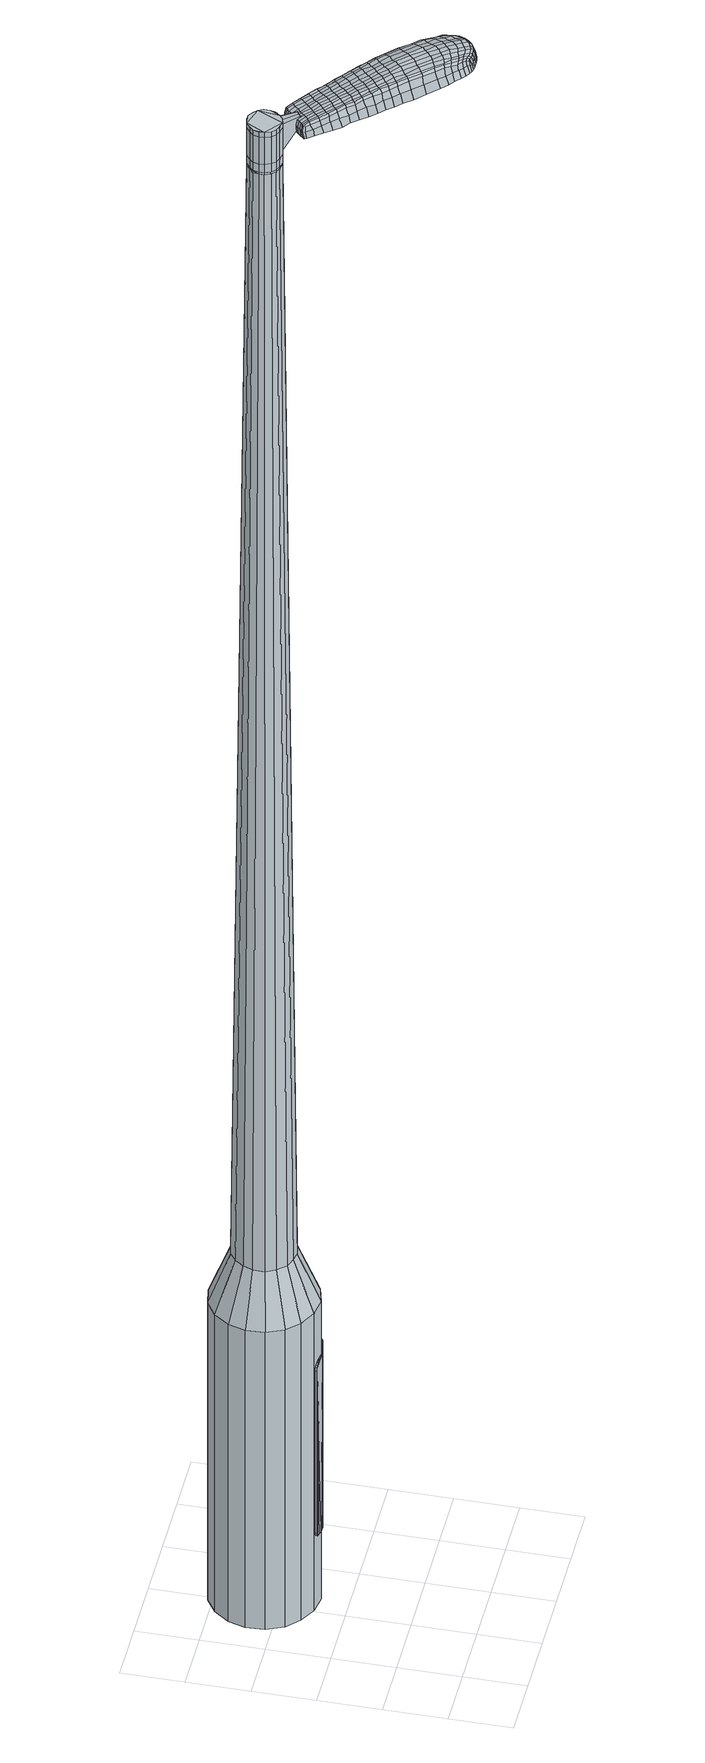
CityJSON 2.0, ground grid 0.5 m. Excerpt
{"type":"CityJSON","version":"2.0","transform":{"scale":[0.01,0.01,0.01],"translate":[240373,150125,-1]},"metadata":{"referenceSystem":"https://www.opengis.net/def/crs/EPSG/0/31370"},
"CityObjects":{
"object1":{"type":"GenericCityObject","attributes":{"cluster":936,"mean_distance_to_centroid":0.122,"new_centroid_x":240373.62,"new_centroid_y":150126.65,"mean_distance_to_camera":7.94,"H1":1.32,"H2":4.94,"Z_final":116.64,"cluster2":-1,"proj_x":240369.47,"proj_y":150130.54,"id_line":64296,"bearing_l":223.19,"distance":5.69,"orientation":"left","G_obj":313.19},"geometry":[{"type":"MultiSurface","lod":"2","boundaries":[[[0,1,2,3]],[[1,4,5,2]],[[4,6,7,5]],[[6,8,9,7]],[[8,10,11,9]],[[10,12,13,11]],[[12,14,15,13]],[[14,16,17,15]],[[16,18,19,17]],[[18,20,21,19]],[[20,22,23,21]],[[22,24,25,23]],[[24,26,27,25]],[[26,28,29,27]],[[28,30,31,29]],[[30,32,33,31]],[[32,34,35,33]],[[34,0,3,35]],[[36,37,38,39]],[[38,40,41,42]],[[41,43,42]],[[42,44,45,46]],[[45,47,46]],[[46,48,49,50]],[[49,51,50]],[[42,46,50,38]],[[50,52,39,38]],[[53,36,39]],[[2,5,7,35]],[[7,9,11,15]],[[11,13,15]],[[15,17,19,23]],[[19,21,23]],[[23,25,27,31]],[[27,29,31]],[[15,23,31,7]],[[31,33,35,7]],[[3,2,35]],[[1,0,54,55]],[[0,34,56,54]],[[34,32,57,56]],[[32,30,58,57]],[[30,28,59,58]],[[28,26,60,59]],[[26,24,61,60]],[[24,22,62,61]],[[22,20,63,62]],[[20,18,64,63]],[[18,16,65,64]],[[16,14,66,65]],[[14,12,67,66]],[[12,10,68,67]],[[10,8,69,68]],[[8,6,70,69]],[[6,4,71,70]],[[4,1,55,71]],[[55,54,72,73]],[[54,56,74,72]],[[56,57,75,74]],[[57,58,76,75]],[[58,59,77,76]],[[59,60,78,77]],[[60,61,79,78]],[[61,62,80,79]],[[62,63,81,80]],[[63,64,82,81]],[[64,65,83,82]],[[65,66,84,83]],[[66,67,85,84]],[[67,68,86,85]],[[68,69,87,86]],[[69,70,88,87]],[[70,71,89,88]],[[71,55,73,89]],[[72,90,91,92]],[[93,94,90,72]],[[75,95,94,93]],[[76,96,95,75]],[[77,97,96,76]],[[78,98,97,77]],[[99,100,98,78]],[[101,102,100,99]],[[103,104,102,101]],[[82,105,104,103]],[[106,107,105,82]],[[84,108,107,106]],[[85,109,108,84]],[[110,111,109,85]],[[87,112,111,110]],[[88,113,112,87]],[[114,115,113,88]],[[92,91,115,114]],[[116,117,118,119]],[[120,116,119,121]],[[122,120,121,123]],[[124,122,123,125]],[[126,124,125,127]],[[128,126,127,129]],[[130,128,129,131]],[[132,130,131,133]],[[134,132,133,135]],[[136,134,135,137]],[[138,136,137,139]],[[140,138,139,141]],[[142,140,141,143]],[[144,142,143,145]],[[146,144,145,147]],[[148,146,147,149]],[[73,72,92]],[[74,93,72]],[[74,75,93]],[[79,99,78]],[[79,80,101,99]],[[80,81,103,101]],[[81,82,103]],[[83,106,82]],[[83,84,106]],[[86,110,85]],[[86,87,110]],[[89,114,88]],[[89,73,92,114]],[[150,91,90]],[[150,151,115,91]],[[151,113,115]],[[152,111,112]],[[152,109,111]],[[153,107,108]],[[153,105,107]],[[154,104,105]],[[154,155,102,104]],[[155,156,100,102]],[[156,98,100]],[[157,94,95]],[[157,90,94]],[[39,52,148,158]],[[150,90,159,149]],[[53,39,158,117]],[[90,157,118,159]],[[36,53,117,116]],[[157,95,119,118]],[[37,36,116,120]],[[95,96,121,119]],[[38,37,120,122]],[[96,97,123,121]],[[40,38,122,124]],[[97,98,125,123]],[[41,40,124,126]],[[98,156,127,125]],[[43,41,126,128]],[[156,155,129,127]],[[42,43,128,130]],[[155,154,131,129]],[[44,42,130,132]],[[154,105,133,131]],[[45,44,132,134]],[[105,153,135,133]],[[47,45,134,136]],[[153,108,137,135]],[[46,47,136,138]],[[108,109,139,137]],[[48,46,138,140]],[[109,152,141,139]],[[49,48,140,142]],[[152,112,143,141]],[[51,49,142,144]],[[112,113,145,143]],[[50,51,144,146]],[[113,151,147,145]],[[52,50,146,148]],[[151,150,149,147]],[[148,149,160,161]],[[149,159,162,160]],[[159,118,163,162]],[[118,117,164,163]],[[117,158,165,164]],[[158,148,161,165]],[[166,167,168,169]],[[170,166,169,171]],[[166,170,172,173]],[[167,166,173,174]],[[175,176,177,178]],[[179,175,178,180]],[[175,179,181,182]],[[176,175,182,183]],[[184,185,186,187]],[[188,184,187,189]],[[184,188,190,191]],[[185,184,191,192]],[[193,194,195,196]],[[197,193,196,198]],[[193,197,199,200]],[[194,193,200,201]],[[202,203,204,205]],[[206,202,205,207]],[[202,206,208,209]],[[203,202,209,210]],[[211,212,213,214]],[[215,211,214,216]],[[211,215,217,218]],[[212,211,218,219]],[[220,221,222,223]],[[212,220,223,213]],[[220,212,219,224]],[[221,220,224,225]],[[226,227,228,229]],[[221,226,229,222]],[[226,221,225,230]],[[227,226,230,231]],[[232,170,171,233]],[[227,232,233,228]],[[232,227,231,234]],[[170,232,234,172]],[[235,236,237,238]],[[239,235,238,240]],[[235,239,241,242]],[[236,235,242,243]],[[244,245,246,247]],[[236,244,247,237]],[[244,236,243,248]],[[245,244,248,249]],[[250,251,252,253]],[[245,250,253,246]],[[250,245,249,254]],[[251,250,254,255]],[[256,257,258,259]],[[251,256,259,252]],[[256,251,255,260]],[[257,256,260,261]],[[262,167,174,263]],[[257,262,263,258]],[[262,257,261,264]],[[167,262,264,168]],[[265,266,267,268]],[[269,265,268,270]],[[265,269,271,272]],[[266,265,272,273]],[[274,275,276,277]],[[266,274,277,267]],[[274,266,273,278]],[[275,274,278,279]],[[280,281,282,283]],[[275,280,283,276]],[[280,275,279,284]],[[281,280,284,285]],[[286,179,180,287]],[[281,286,287,282]],[[286,281,285,288]],[[179,286,288,181]],[[289,290,291,292]],[[293,289,292,294]],[[289,293,295,296]],[[290,289,296,297]],[[298,299,300,301]],[[290,298,301,291]],[[298,290,297,302]],[[299,298,302,303]],[[304,305,306,307]],[[299,304,307,300]],[[304,299,303,308]],[[305,304,308,309]],[[310,311,312,313]],[[305,310,313,306]],[[310,305,309,314]],[[311,310,314,315]],[[316,176,183,317]],[[311,316,317,312]],[[316,311,315,318]],[[176,316,318,177]],[[319,205,204,320]],[[321,319,320,322]],[[319,321,323,324]],[[205,319,324,207]],[[325,321,322,326]],[[327,325,326,328]],[[325,327,329,330]],[[321,325,330,323]],[[331,327,328,332]],[[333,331,332,334]],[[331,333,335,336]],[[327,331,336,329]],[[337,333,334,338]],[[339,337,338,340]],[[337,339,341,342]],[[333,337,342,335]],[[343,339,340,344]],[[194,343,344,195]],[[343,194,201,345]],[[339,343,345,341]],[[346,347,192,191]],[[348,346,191,190]],[[346,348,349,350]],[[347,346,350,351]],[[352,353,351,350]],[[354,352,350,349]],[[352,354,355,356]],[[353,352,356,357]],[[358,359,357,356]],[[360,358,356,355]],[[358,360,361,362]],[[359,358,362,363]],[[364,365,363,362]],[[366,364,362,361]],[[364,366,199,197]],[[365,364,197,198]],[[367,368,369,370]],[[269,367,370,271]],[[367,269,270,371]],[[368,367,371,372]],[[373,188,189,374]],[[368,373,374,369]],[[373,368,372,375]],[[188,373,375,190]],[[376,377,378,379]],[[215,376,379,217]],[[376,215,216,380]],[[377,376,380,381]],[[382,383,384,385]],[[377,382,385,378]],[[382,377,381,386]],[[383,382,386,387]],[[388,185,192,389]],[[383,388,389,384]],[[388,383,387,390]],[[185,388,390,186]],[[391,392,393,394]],[[173,391,394,174]],[[391,173,172,395]],[[392,391,395,396]],[[397,398,399,400]],[[392,397,400,393]],[[397,392,396,401]],[[398,397,401,402]],[[403,196,195,404]],[[398,403,404,399]],[[403,398,402,405]],[[196,403,405,198]],[[406,407,408,409]],[[178,406,409,180]],[[406,178,177,410]],[[407,406,410,411]],[[412,200,199,413]],[[407,412,413,408]],[[412,407,411,414]],[[200,412,414,201]],[[415,416,417,418]],[[293,415,418,295]],[[415,293,294,419]],[[416,415,419,420]],[[421,206,207,422]],[[416,421,422,417]],[[421,416,420,423]],[[206,421,423,208]],[[424,425,426,427]],[[239,424,427,241]],[[424,239,240,428]],[[425,424,428,429]],[[430,431,432,433]],[[425,430,433,426]],[[430,425,429,434]],[[431,430,434,435]],[[436,203,210,437]],[[431,436,437,432]],[[436,431,435,438]],[[203,436,438,204]],[[439,440,429,428]],[[238,439,428,240]],[[439,238,237,441]],[[440,439,441,442]],[[443,444,435,434]],[[440,443,434,429]],[[443,440,442,445]],[[444,443,445,446]],[[447,320,204,438]],[[444,447,438,435]],[[447,444,446,448]],[[320,447,448,322]],[[449,450,451,452]],[[296,449,452,297]],[[449,296,295,418]],[[450,449,418,417]],[[453,324,323,454]],[[450,453,454,451]],[[453,450,417,422]],[[324,453,422,207]],[[455,456,442,441]],[[247,455,441,237]],[[455,247,246,457]],[[456,455,457,458]],[[459,460,446,445]],[[456,459,445,442]],[[459,456,458,461]],[[460,459,461,462]],[[463,326,322,448]],[[460,463,448,446]],[[463,460,462,464]],[[326,463,464,328]],[[465,466,467,468]],[[302,465,468,303]],[[465,302,297,452]],[[466,465,452,451]],[[469,330,329,470]],[[466,469,470,467]],[[469,466,451,454]],[[330,469,454,323]],[[471,472,458,457]],[[253,471,457,246]],[[471,253,252,473]],[[472,471,473,474]],[[475,476,462,461]],[[472,475,461,458]],[[475,472,474,477]],[[476,475,477,478]],[[479,332,328,464]],[[476,479,464,462]],[[479,476,478,480]],[[332,479,480,334]],[[481,482,483,484]],[[308,481,484,309]],[[481,308,303,468]],[[482,481,468,467]],[[485,336,335,486]],[[482,485,486,483]],[[485,482,467,470]],[[336,485,470,329]],[[487,488,474,473]],[[259,487,473,252]],[[487,259,258,489]],[[488,487,489,490]],[[491,492,478,477]],[[488,491,477,474]],[[491,488,490,493]],[[492,491,493,494]],[[495,338,334,480]],[[492,495,480,478]],[[495,492,494,496]],[[338,495,496,340]],[[497,498,499,500]],[[314,497,500,315]],[[497,314,309,484]],[[498,497,484,483]],[[501,342,341,502]],[[498,501,502,499]],[[501,498,483,486]],[[342,501,486,335]],[[503,504,490,489]],[[263,503,489,258]],[[503,263,174,394]],[[504,503,394,393]],[[505,506,494,493]],[[504,505,493,490]],[[505,504,393,400]],[[506,505,400,399]],[[507,344,340,496]],[[506,507,496,494]],[[507,506,399,404]],[[344,507,404,195]],[[508,509,411,410]],[[318,508,410,177]],[[508,318,315,500]],[[509,508,500,499]],[[510,345,201,414]],[[509,510,414,411]],[[510,509,499,502]],[[345,510,502,341]],[[511,512,372,371]],[[268,511,371,270]],[[511,268,267,513]],[[512,511,513,514]],[[515,348,190,375]],[[512,515,375,372]],[[515,512,514,516]],[[348,515,516,349]],[[517,518,519,520]],[[218,517,520,219]],[[517,218,217,379]],[[518,517,379,378]],[[521,522,523,524]],[[518,521,524,519]],[[521,518,378,385]],[[522,521,385,384]],[[525,347,351,526]],[[522,525,526,523]],[[525,522,384,389]],[[347,525,389,192]],[[527,528,514,513]],[[277,527,513,267]],[[527,277,276,529]],[[528,527,529,530]],[[531,354,349,516]],[[528,531,516,514]],[[531,528,530,532]],[[354,531,532,355]],[[533,534,535,536]],[[224,533,536,225]],[[533,224,219,520]],[[534,533,520,519]],[[537,538,539,540]],[[534,537,540,535]],[[537,534,519,524]],[[538,537,524,523]],[[541,353,357,542]],[[538,541,542,539]],[[541,538,523,526]],[[353,541,526,351]],[[543,544,530,529]],[[283,543,529,276]],[[543,283,282,545]],[[544,543,545,546]],[[547,360,355,532]],[[544,547,532,530]],[[547,544,546,548]],[[360,547,548,361]],[[549,550,551,552]],[[230,549,552,231]],[[549,230,225,536]],[[550,549,536,535]],[[553,554,555,556]],[[550,553,556,551]],[[553,550,535,540]],[[554,553,540,539]],[[557,359,363,558]],[[554,557,558,555]],[[557,554,539,542]],[[359,557,542,357]],[[559,560,546,545]],[[287,559,545,282]],[[559,287,180,409]],[[560,559,409,408]],[[561,366,361,548]],[[560,561,548,546]],[[561,560,408,413]],[[366,561,413,199]],[[562,563,396,395]],[[234,562,395,172]],[[562,234,231,552]],[[563,562,552,551]],[[564,565,402,401]],[[563,564,401,396]],[[564,563,551,556]],[[565,564,556,555]],[[566,365,198,405]],[[565,566,405,402]],[[566,565,555,558]],[[365,566,558,363]],[[567,568,569,570]],[[570,569,571,572]],[[573,571,569,574]],[[574,569,568,575]],[[576,577,578,579]],[[579,578,580,581]],[[582,580,578,583]],[[583,578,577,584]],[[585,586,587,588]],[[588,587,589,590]],[[591,589,587,592]],[[592,587,586,593]],[[594,595,596,597]],[[597,596,598,599]],[[600,598,596,601]],[[601,596,595,602]],[[603,604,605,606]],[[606,605,607,608]],[[609,607,605,610]],[[610,605,604,611]],[[612,613,614,615]],[[615,614,616,617]],[[618,616,614,619]],[[619,614,613,620]],[[621,622,623,624]],[[624,623,613,612]],[[620,613,623,625]],[[625,623,622,626]],[[627,628,629,630]],[[630,629,622,621]],[[626,622,629,631]],[[631,629,628,632]],[[572,571,633,634]],[[634,633,628,627]],[[632,628,633,635]],[[635,633,571,573]],[[636,637,638,639]],[[639,638,640,641]],[[642,640,638,643]],[[643,638,637,644]],[[645,646,647,648]],[[648,647,637,636]],[[644,637,647,649]],[[649,647,646,650]],[[651,652,653,654]],[[654,653,646,645]],[[650,646,653,655]],[[655,653,652,656]],[[657,658,659,660]],[[660,659,652,651]],[[656,652,659,661]],[[661,659,658,662]],[[575,568,663,664]],[[664,663,658,657]],[[662,658,663,665]],[[665,663,568,567]],[[666,667,668,669]],[[669,668,670,671]],[[672,670,668,673]],[[673,668,667,674]],[[675,676,677,678]],[[678,677,667,666]],[[674,667,677,679]],[[679,677,676,680]],[[681,682,683,684]],[[684,683,676,675]],[[680,676,683,685]],[[685,683,682,686]],[[581,580,687,688]],[[688,687,682,681]],[[686,682,687,689]],[[689,687,580,582]],[[690,691,692,693]],[[693,692,694,695]],[[696,694,692,697]],[[697,692,691,698]],[[699,700,701,702]],[[702,701,691,690]],[[698,691,701,703]],[[703,701,700,704]],[[705,706,707,708]],[[708,707,700,699]],[[704,700,707,709]],[[709,707,706,710]],[[711,712,713,714]],[[714,713,706,705]],[[710,706,713,715]],[[715,713,712,716]],[[584,577,717,718]],[[718,717,712,711]],[[716,712,717,719]],[[719,717,577,576]],[[603,606,720,721]],[[721,720,722,723]],[[724,722,720,725]],[[725,720,606,608]],[[723,722,726,727]],[[727,726,728,729]],[[730,728,726,731]],[[731,726,722,724]],[[729,728,732,733]],[[733,732,734,735]],[[736,734,732,737]],[[737,732,728,730]],[[735,734,738,739]],[[739,738,740,741]],[[742,740,738,743]],[[743,738,734,736]],[[741,740,744,745]],[[745,744,595,594]],[[602,595,744,746]],[[746,744,740,742]],[[593,747,748,592]],[[592,748,749,591]],[[750,749,748,751]],[[751,748,747,752]],[[752,753,754,751]],[[751,754,755,750]],[[756,755,754,757]],[[757,754,753,758]],[[758,759,760,757]],[[757,760,761,756]],[[762,761,760,763]],[[763,760,759,764]],[[764,765,766,763]],[[763,766,767,762]],[[600,767,766,598]],[[598,766,765,599]],[[768,769,770,771]],[[771,770,670,672]],[[671,670,770,772]],[[772,770,769,773]],[[590,589,774,775]],[[775,774,769,768]],[[773,769,774,776]],[[776,774,589,591]],[[777,778,779,780]],[[780,779,616,618]],[[617,616,779,781]],[[781,779,778,782]],[[783,784,785,786]],[[786,785,778,777]],[[782,778,785,787]],[[787,785,784,788]],[[593,586,789,790]],[[790,789,784,783]],[[788,784,789,791]],[[791,789,586,585]],[[792,793,794,795]],[[795,794,574,575]],[[573,574,794,796]],[[796,794,793,797]],[[798,799,800,801]],[[801,800,793,792]],[[797,793,800,802]],[[802,800,799,803]],[[594,597,804,805]],[[805,804,799,798]],[[803,799,804,806]],[[806,804,597,599]],[[807,808,809,810]],[[810,809,579,581]],[[576,579,809,811]],[[811,809,808,812]],[[600,601,813,814]],[[814,813,808,807]],[[812,808,813,815]],[[815,813,601,602]],[[816,817,694,818]],[[818,694,696]],[[695,694,817,819]],[[608,607,820,821]],[[821,820,817,816]],[[819,817,820,822]],[[822,820,607,609]],[[823,824,825,826]],[[826,825,640,642]],[[641,640,825,827]],[[827,825,824,828]],[[829,830,831,832]],[[832,831,824,823]],[[828,824,831,833]],[[833,831,830,834]],[[611,604,835,836]],[[836,835,830,829]],[[834,830,835,837]],[[837,835,604,603]],[[828,838,839,827]],[[827,839,639,641]],[[636,639,839,840]],[[840,839,838,841]],[[834,842,843,833]],[[833,843,838,828]],[[841,838,843,844]],[[844,843,842,845]],[[603,721,846,837]],[[837,846,842,834]],[[845,842,846,847]],[[847,846,721,723]],[[848,849,850,851]],[[851,850,697,698]],[[696,697,850,818]],[[818,850,849,816]],[[724,725,852,853]],[[853,852,849,848]],[[816,849,852,821]],[[821,852,725,608]],[[841,854,855,840]],[[840,855,648,636]],[[645,648,855,856]],[[856,855,854,857]],[[845,858,859,844]],[[844,859,854,841]],[[857,854,859,860]],[[860,859,858,861]],[[723,727,862,847]],[[847,862,858,845]],[[861,858,862,863]],[[863,862,727,729]],[[864,865,866]],[[866,865,703,704]],[[698,703,865,851]],[[851,865,864,848]],[[730,731,867,868]],[[868,867,864,866]],[[848,864,867,853]],[[853,867,731,724]],[[857,869,856]],[[856,869,654,645]],[[651,654,869,870]],[[861,871,872,860]],[[860,872,869,857]],[[870,869,872,873]],[[873,872,871,874]],[[729,733,875,863]],[[863,875,871,861]],[[874,871,875,876]],[[876,875,733,735]],[[877,878,879,880]],[[880,879,709,710]],[[704,709,879,866]],[[879,878,866]],[[736,737,881,882]],[[882,881,878,877]],[[866,878,881,868]],[[868,881,737,730]],[[883,884,870]],[[870,884,660,651]],[[657,660,884,885]],[[885,884,883,886]],[[874,887,888,873]],[[873,888,883,870]],[[886,883,888,889]],[[889,888,887,890]],[[735,739,891,876]],[[876,891,887,874]],[[890,887,891,892]],[[892,891,739,741]],[[893,894,895,896]],[[896,895,715,716]],[[710,715,895,880]],[[880,895,894,877]],[[742,743,897,898]],[[898,897,894,893]],[[877,894,897,882]],[[882,897,743,736]],[[886,899,900,885]],[[885,900,664,657]],[[575,664,900,795]],[[795,900,899,792]],[[890,901,902,889]],[[889,902,899,886]],[[792,899,902,801]],[[801,902,901,798]],[[741,745,903,892]],[[892,903,901,890]],[[798,901,903,805]],[[805,903,745,594]],[[812,904,905,811]],[[811,905,719,576]],[[716,719,905,896]],[[896,905,904,893]],[[602,746,906,815]],[[815,906,904,812]],[[893,904,906,898]],[[898,906,746,742]],[[773,907,908,772]],[[772,908,669,671]],[[666,669,908,909]],[[909,908,907,910]],[[591,749,911,776]],[[776,911,907,773]],[[910,907,911,912]],[[912,911,749,750]],[[913,914,915,916]],[[916,915,619,620]],[[618,619,915,780]],[[780,915,914,777]],[[917,918,919,920]],[[920,919,914,913]],[[777,914,919,786]],[[786,919,918,783]],[[752,747,921,922]],[[922,921,918,917]],[[783,918,921,790]],[[790,921,747,593]],[[910,923,924,909]],[[909,924,678,666]],[[675,678,924,925]],[[925,924,923,926]],[[750,755,927,912]],[[912,927,923,910]],[[926,923,927,928]],[[928,927,755,756]],[[929,930,931,932]],[[932,931,625,626]],[[620,625,931,916]],[[916,931,930,913]],[[933,934,935,936]],[[936,935,930,929]],[[913,930,935,920]],[[920,935,934,917]],[[758,753,937,938]],[[938,937,934,933]],[[917,934,937,922]],[[922,937,753,752]],[[926,939,940,925]],[[925,940,684,675]],[[681,684,940,941]],[[941,940,939,942]],[[756,761,943,928]],[[928,943,939,926]],[[942,939,943,944]],[[944,943,761,762]],[[945,946,947,948]],[[948,947,631,632]],[[626,631,947,932]],[[932,947,946,929]],[[949,950,951,952]],[[952,951,946,945]],[[929,946,951,936]],[[936,951,950,933]],[[764,759,953,954]],[[954,953,950,949]],[[933,950,953,938]],[[938,953,759,758]],[[942,955,956,941]],[[941,956,688,681]],[[581,688,956,810]],[[810,956,955,807]],[[762,767,957,944]],[[944,957,955,942]],[[807,955,957,814]],[[814,957,767,600]],[[797,958,959,796]],[[796,959,635,573]],[[632,635,959,948]],[[948,959,958,945]],[[803,960,961,802]],[[802,961,958,797]],[[945,958,961,952]],[[952,961,960,949]],[[599,765,962,806]],[[806,962,960,803]],[[949,960,962,954]],[[954,962,765,764]],[[567,570,169,168]],[[570,572,171,169]],[[582,583,182,181]],[[583,584,183,182]],[[585,588,187,186]],[[588,590,189,187]],[[609,610,209,208]],[[610,611,210,209]],[[612,615,214,213]],[[615,617,216,214]],[[621,624,223,222]],[[624,612,213,223]],[[627,630,229,228]],[[630,621,222,229]],[[572,634,233,171]],[[634,627,228,233]],[[642,643,242,241]],[[643,644,243,242]],[[644,649,248,243]],[[649,650,249,248]],[[650,655,254,249]],[[655,656,255,254]],[[656,661,260,255]],[[661,662,261,260]],[[662,665,264,261]],[[665,567,168,264]],[[672,673,272,271]],[[673,674,273,272]],[[674,679,278,273]],[[679,680,279,278]],[[680,685,284,279]],[[685,686,285,284]],[[686,689,288,285]],[[689,582,181,288]],[[690,693,292,291]],[[693,695,294,292]],[[699,702,301,300]],[[702,690,291,301]],[[705,708,307,306]],[[708,699,300,307]],[[711,714,313,312]],[[714,705,306,313]],[[584,718,317,183]],[[718,711,312,317]],[[768,771,370,369]],[[771,672,271,370]],[[590,775,374,189]],[[775,768,369,374]],[[617,781,380,216]],[[781,782,381,380]],[[782,787,386,381]],[[787,788,387,386]],[[788,791,390,387]],[[791,585,186,390]],[[695,419,294]],[[695,819,420,419]],[[819,822,423,420]],[[822,609,208,423]],[[823,826,427,426]],[[826,642,241,427]],[[829,832,433,432]],[[832,823,426,433]],[[611,836,437,210]],[[836,829,432,437]],[[963,964,965,966]],[[967,968,966,965]],[[969,970,971,972]],[[973,974,975,976]],[[964,977,978,965]],[[979,967,965,978]],[[980,969,972,981]],[[982,983,974,973]],[[977,984,985,978]],[[985,986,979,978]],[[987,980,981,988]],[[989,983,982,990]],[[984,991,992,985]],[[992,993,986,985]],[[994,987,988,995]],[[996,989,990,997]],[[998,999,1000,1001]],[[1002,1003,999,998]],[[1002,1004,1005,1003]],[[1004,1006,1007,1005]],[[1008,1009,1010,1011]],[[1012,1013,1009,1008]],[[1014,1015,1013,1012]],[[1016,1017,1015,1014]],[[1011,1000,999,1008]],[[1008,999,1003,1012]],[[1003,1005,1014,1012]],[[1005,1007,1016,1014]],[[972,971,968,967]],[[981,972,967,979]],[[986,988,981,979]],[[993,995,988,986]],[[973,976,970,969]],[[982,973,969,980]],[[990,982,980,987]],[[997,990,987,994]],[[974,998,1001,975]],[[983,1002,998,974]],[[1004,1002,983,989]],[[1006,1004,989,996]],[[1018,1019,1020,1021]],[[1020,1022,1023,1024]],[[1020,1024,1025,1026]],[[1020,1026,1021]],[[1027,1018,1021,1028]],[[1029,1028,1021,1030]],[[1031,1030,1021]],[[1032,1020,1019,1033]],[[1034,1032,1033,1035]],[[1036,1034,1035,1037]],[[1038,1036,1037,1039]],[[1040,1038,1039,1041]],[[1041,1042,1043,1044]],[[1041,1044,1045,1046]],[[1041,1046,1047,1048]],[[1047,1049,1050,1051]],[[1047,1051,1052,1053]],[[1047,1053,1048]],[[1041,1048,1040]],[[1054,1055,1019,1018]],[[1056,1057,1022,1020]],[[1058,1059,1031,1021]],[[1055,1060,1033,1019]],[[1061,1056,1020,1032]],[[1060,1062,1035,1033]],[[1063,1061,1032,1034]],[[1062,1064,1037,1035]],[[1065,1063,1034,1036]],[[1064,1066,1039,1037]],[[1067,1065,1036,1038]],[[1066,1068,1041,1039]],[[1069,1067,1038,1040]],[[1068,1070,1042,1041]],[[1071,1072,1049,1047]],[[1073,1069,1040,1048]],[[1043,1042,1070,1074]],[[1044,1043,1074,1075]],[[1045,1044,1075,1076]],[[1046,1045,1076,1077]],[[1047,1046,1077,1071]],[[1078,1054,1018,1027]],[[1079,1078,1027,1028]],[[1080,1079,1028,1029]],[[1081,1080,1029,1030]],[[1059,1081,1030,1031]],[[1023,1022,1057,1082]],[[1050,1049,1072,1083]],[[1024,1023,1082,1084]],[[1025,1024,1084,1085]],[[1026,1025,1085,1086]],[[1021,1026,1086,1058]],[[1051,1050,1083,1087]],[[1052,1051,1087,1088]],[[1053,1052,1088,1089]],[[1048,1053,1089,1073]]]}]}
},
"vertices":[
[93,134,384],[81,126,384],[81,126,96],[93,134,96],[66,122,384],[66,122,96],[52,124,384],[52,124,96],[39,131,384],[39,131,96],[29,141,384],[29,141,96],[23,155,384],[23,155,96],[22,170,384],[22,170,96],[26,184,384],[26,184,96],[35,196,384],[35,196,96],[47,204,384],[47,204,96],[62,207,384],[62,207,96],[76,205,384],[76,205,96],[89,199,384],[89,199,96],[99,188,384],[99,188,96],[105,174,384],[105,174,96],[106,160,384],[106,160,96],[102,146,384],[102,146,96],[77,163,1524],[77,168,1524],[75,172,1524],[73,155,1524],[72,175,1524],[68,178,1524],[59,177,1524],[63,178,1524],[55,174,1524],[52,171,1524],[51,162,1524],[51,166,1524],[53,157,1524],[56,154,1524],[65,151,1524],[60,152,1524],[69,152,1524],[76,159,1524],[81,146,429],[74,142,429],[86,153,429],[89,162,429],[89,170,429],[85,178,429],[79,185,429],[71,189,429],[63,190,429],[54,188,429],[47,183,429],[42,176,429],[39,168,429],[39,159,429],[43,151,429],[49,144,429],[57,141,429],[65,140,429],[73,155,1483],[69,152,1483],[76,159,1483],[77,163,1483],[77,168,1483],[75,172,1483],[72,175,1483],[68,178,1483],[63,178,1483],[59,177,1483],[55,174,1483],[52,171,1483],[51,166,1483],[51,162,1483],[53,157,1483],[56,154,1483],[60,152,1483],[65,151,1483],[73,155,1485],[69,153,1485],[69,153,1483],[75,159,1483],[75,159,1485],[77,163,1485],[77,168,1485],[75,172,1485],[72,175,1485],[68,177,1483],[68,177,1485],[63,177,1483],[63,177,1485],[59,176,1483],[59,176,1485],[55,174,1485],[53,170,1483],[53,170,1485],[51,166,1485],[51,162,1485],[53,158,1483],[53,158,1485],[56,154,1485],[60,152,1485],[65,152,1483],[65,152,1485],[77,163,1519],[76,159,1519],[76,159,1493],[77,163,1493],[77,168,1519],[77,168,1493],[75,172,1519],[75,172,1493],[72,175,1519],[72,175,1493],[68,178,1519],[68,178,1493],[63,178,1519],[63,178,1493],[59,177,1519],[59,177,1493],[55,174,1519],[55,174,1493],[52,171,1519],[52,171,1493],[51,166,1519],[51,166,1493],[51,162,1519],[51,162,1493],[53,157,1519],[53,157,1493],[56,154,1519],[56,154,1493],[60,152,1519],[60,152,1493],[65,151,1519],[65,151,1493],[69,152,1519],[69,152,1493],[69,152,1485],[65,151,1485],[53,157,1485],[52,171,1485],[59,177,1485],[63,178,1485],[68,178,1485],[76,159,1485],[73,155,1519],[73,155,1493],[84,139,1513],[84,139,1518],[86,141,1513],[88,143,1513],[88,143,1518],[86,141,1518],[122,74,1519],[118,79,1518],[118,77,1509],[122,72,1510],[128,67,1519],[128,65,1510],[129,69,1526],[123,76,1525],[118,81,1525],[151,100,1519],[146,105,1518],[144,105,1525],[149,100,1525],[157,94,1519],[155,94,1526],[159,94,1510],[153,100,1510],[148,105,1509],[188,35,1519],[185,32,1519],[186,31,1513],[189,34,1513],[190,38,1519],[191,38,1513],[189,39,1524],[187,36,1524],[184,33,1524],[137,89,1530],[132,94,1529],[130,92,1529],[135,86,1530],[144,82,1531],[141,80,1531],[146,85,1530],[140,91,1530],[135,96,1529],[82,147,1512],[80,145,1512],[81,145,1517],[83,146,1517],[84,149,1512],[85,148,1517],[85,149,1506],[83,147,1506],[81,145,1506],[164,32,1519],[161,34,1519],[161,32,1512],[164,30,1512],[166,30,1518],[166,29,1512],[166,31,1522],[165,33,1523],[162,35,1524],[158,37,1519],[154,41,1519],[153,39,1512],[157,35,1512],[158,38,1524],[154,42,1525],[149,45,1519],[144,50,1519],[144,48,1511],[149,43,1511],[150,46,1526],[144,52,1526],[136,59,1519],[136,57,1510],[137,60,1526],[75,130,1513],[80,125,1513],[80,126,1518],[75,132,1517],[72,135,1512],[73,135,1516],[72,134,1506],[75,129,1507],[80,123,1507],[85,119,1514],[89,113,1515],[90,115,1520],[85,120,1519],[84,117,1507],[89,111,1507],[94,107,1515],[99,102,1516],[99,103,1522],[95,109,1521],[94,106,1508],[99,100,1508],[104,96,1517],[108,90,1517],[109,92,1524],[104,98,1523],[104,94,1508],[108,88,1509],[113,85,1518],[114,86,1524],[113,83,1509],[191,55,1519],[189,58,1519],[187,58,1524],[190,55,1523],[192,53,1518],[191,53,1522],[193,53,1512],[192,56,1512],[190,58,1512],[186,62,1519],[182,67,1519],[181,66,1525],[184,61,1524],[187,62,1512],[184,67,1512],[178,71,1519],[173,77,1519],[171,77,1526],[177,71,1526],[180,71,1511],[175,77,1511],[165,85,1519],[163,85,1526],[167,85,1510],[97,151,1513],[103,146,1513],[104,146,1507],[99,151,1507],[93,155,1512],[94,155,1506],[93,154,1516],[96,151,1517],[101,146,1518],[108,141,1514],[114,136,1515],[115,136,1507],[110,141,1507],[107,140,1519],[112,135,1520],[119,130,1515],[125,125,1516],[126,125,1508],[121,131,1508],[118,130,1521],[123,125,1522],[130,120,1517],[135,115,1517],[137,115,1509],[132,120,1508],[128,120,1523],[133,115,1524],[140,110,1518],[142,110,1509],[139,110,1524],[86,142,1519],[85,141,1519],[92,137,1520],[90,135,1520],[94,139,1520],[89,144,1519],[97,132,1522],[95,130,1522],[102,126,1523],[100,124,1523],[104,128,1523],[99,134,1521],[107,121,1524],[105,119,1524],[112,115,1525],[110,113,1525],[114,118,1525],[109,123,1524],[117,110,1526],[115,108,1526],[122,105,1527],[120,102,1527],[125,107,1527],[120,112,1526],[127,99,1528],[125,97,1528],[130,102,1528],[185,38,1527],[182,35,1527],[187,41,1526],[184,45,1527],[182,41,1528],[179,39,1528],[178,46,1529],[175,43,1529],[180,49,1528],[175,54,1530],[173,51,1530],[170,49,1530],[168,57,1531],[165,54,1531],[170,60,1530],[164,66,1531],[161,63,1531],[159,61,1531],[153,73,1531],[150,70,1531],[155,75,1531],[193,51,1518],[193,48,1519],[194,48,1513],[194,51,1513],[191,52,1523],[191,49,1523],[192,43,1519],[193,43,1513],[191,44,1524],[168,29,1518],[171,29,1518],[170,30,1523],[168,31,1523],[168,28,1513],[171,28,1513],[175,29,1519],[179,29,1519],[178,30,1524],[174,30,1523],[175,28,1513],[179,28,1513],[182,30,1519],[181,31,1524],[183,29,1513],[124,77,1528],[125,78,1528],[121,83,1528],[119,82,1527],[130,70,1528],[131,71,1529],[128,80,1529],[130,82,1530],[125,87,1529],[123,85,1528],[133,73,1529],[136,75,1530],[132,84,1530],[128,89,1529],[139,77,1531],[148,99,1528],[146,97,1529],[152,91,1529],[154,93,1528],[143,104,1527],[141,102,1528],[143,94,1529],[150,88,1530],[138,99,1528],[91,155,1512],[89,154,1512],[90,153,1517],[91,154,1517],[92,155,1506],[90,154,1506],[87,152,1512],[87,151,1517],[88,151,1506],[71,137,1512],[72,138,1512],[72,137,1506],[71,136,1506],[72,137,1517],[74,138,1517],[74,140,1512],[76,142,1512],[76,141,1506],[74,139,1506],[75,139,1517],[77,141,1517],[78,144,1512],[78,143,1506],[79,143,1517],[76,133,1519],[77,134,1519],[81,127,1520],[82,128,1520],[79,135,1519],[81,137,1519],[84,130,1520],[86,132,1520],[83,139,1519],[88,133,1520],[95,150,1519],[94,149,1519],[99,144,1520],[100,145,1520],[91,147,1519],[96,141,1520],[86,121,1521],[87,123,1521],[91,116,1522],[92,117,1522],[89,124,1521],[91,126,1521],[94,119,1522],[96,120,1523],[93,128,1522],[98,122,1523],[106,140,1521],[104,138,1521],[109,133,1522],[111,135,1522],[102,136,1521],[107,131,1522],[96,110,1523],[97,111,1523],[100,104,1524],[102,106,1524],[99,113,1523],[101,115,1524],[104,107,1525],[106,109,1525],[103,117,1524],[108,111,1525],[116,129,1523],[115,128,1523],[120,123,1524],[122,124,1524],[112,125,1524],[117,120,1525],[105,99,1525],[106,100,1525],[110,93,1526],[111,95,1526],[108,102,1526],[111,104,1526],[113,96,1527],[115,98,1527],[113,106,1526],[118,100,1527],[127,119,1525],[125,118,1525],[131,112,1526],[132,114,1526],[123,115,1526],[128,110,1527],[115,88,1527],[116,89,1527],[118,91,1527],[120,93,1528],[123,95,1528],[137,109,1527],[136,107,1527],[133,105,1528],[189,53,1525],[189,50,1525],[187,56,1526],[187,53,1526],[189,46,1526],[186,49,1527],[166,33,1525],[169,32,1525],[166,35,1526],[164,35,1525],[172,32,1525],[176,32,1526],[173,35,1527],[169,35,1526],[179,33,1526],[176,37,1527],[184,60,1526],[184,58,1527],[180,65,1527],[179,62,1528],[182,53,1528],[178,59,1529],[160,38,1526],[162,38,1527],[158,43,1528],[156,42,1527],[165,39,1527],[168,40,1528],[164,45,1529],[160,43,1528],[172,41,1528],[167,46,1530],[176,70,1528],[175,67,1529],[170,76,1528],[169,73,1529],[173,64,1529],[167,70,1530],[151,47,1528],[153,47,1528],[147,53,1529],[146,53,1528],[156,48,1529],[159,50,1530],[153,56,1530],[150,55,1530],[162,52,1530],[156,58,1531],[162,84,1529],[161,82,1529],[158,79,1530],[138,61,1528],[139,62,1529],[142,64,1530],[144,66,1530],[147,68,1531],[119,78,1509],[119,80,1518],[124,75,1518],[124,73,1509],[130,69,1519],[129,67,1510],[130,70,1525],[124,77,1525],[120,82,1525],[143,103,1525],[144,104,1518],[149,99,1518],[148,98,1525],[155,92,1519],[154,92,1525],[157,93,1510],[151,99,1509],[146,104,1509],[185,33,1513],[184,34,1519],[186,36,1519],[187,35,1513],[188,39,1519],[189,39,1513],[187,40,1524],[185,37,1524],[183,35,1524],[130,91,1528],[133,93,1528],[138,88,1529],[135,86,1529],[144,82,1529],[141,79,1529],[146,84,1529],[140,91,1529],[135,96,1528],[82,143,1516],[82,144,1512],[84,146,1512],[84,145,1516],[86,148,1512],[86,147,1516],[87,147,1506],[84,145,1506],[82,143,1506],[162,34,1512],[163,35,1519],[165,33,1518],[165,32,1512],[167,32,1518],[166,31,1512],[167,33,1522],[166,34,1523],[163,36,1523],[155,40,1512],[155,42,1519],[159,38,1519],[159,37,1512],[160,40,1524],[155,43,1525],[145,50,1511],[145,52,1519],[151,46,1519],[150,44,1511],[151,48,1525],[146,53,1526],[137,60,1519],[137,58,1510],[138,62,1526],[82,127,1518],[81,126,1513],[77,132,1513],[77,133,1517],[74,136,1512],[75,136,1515],[74,134,1506],[77,130,1506],[81,124,1507],[91,116,1520],[91,114,1514],[86,120,1514],[87,121,1519],[86,118,1507],[91,113,1507],[101,104,1522],[101,103,1516],[96,109,1515],[96,110,1521],[96,107,1508],[100,101,1508],[110,93,1523],[110,92,1517],[105,97,1516],[106,99,1522],[105,95,1508],[110,90,1508],[115,86,1517],[115,88,1524],[114,84,1509],[186,57,1523],[187,57,1519],[189,55,1518],[188,54,1523],[190,53,1518],[189,53,1522],[191,53,1512],[190,55,1512],[189,57,1512],[179,65,1525],[181,65,1519],[184,61,1519],[183,60,1524],[186,61,1512],[182,65,1512],[170,75,1526],[171,76,1519],[177,70,1519],[175,69,1525],[179,70,1511],[173,76,1511],[164,84,1519],[162,84,1526],[166,84,1510],[103,144,1507],[101,144,1513],[96,150,1513],[97,150,1506],[92,153,1512],[93,153,1506],[92,152,1515],[95,149,1517],[100,144,1518],[114,134,1507],[112,134,1514],[107,139,1514],[109,139,1507],[106,139,1519],[111,134,1520],[125,124,1508],[123,124,1516],[118,129,1515],[120,129,1508],[116,129,1521],[122,123,1522],[136,114,1508],[134,114,1517],[129,119,1516],[130,119,1508],[127,118,1522],[132,113,1523],[139,109,1517],[141,109,1509],[137,108,1524],[87,142,1518],[85,140,1518],[92,136,1519],[90,135,1519],[94,138,1519],[89,144,1518],[97,131,1520],[95,129,1520],[102,126,1521],[100,124,1521],[104,128,1521],[99,133,1520],[107,120,1523],[105,118,1523],[112,115,1524],[110,113,1524],[115,117,1524],[110,122,1523],[117,109,1525],[115,108,1525],[123,104,1526],[120,102,1526],[125,106,1526],[120,112,1525],[128,99,1527],[125,97,1527],[130,101,1527],[181,37,1526],[184,39,1526],[186,42,1525],[183,45,1526],[181,42,1526],[179,39,1526],[174,44,1528],[177,46,1528],[179,49,1527],[174,54,1528],[172,51,1529],[170,49,1529],[165,54,1530],[167,57,1530],[170,60,1529],[164,66,1530],[161,63,1530],[159,61,1530],[150,70,1530],[152,72,1530],[155,75,1530],[192,48,1513],[190,48,1518],[190,51,1518],[192,51,1512],[189,51,1523],[189,49,1523],[190,44,1519],[191,44,1513],[189,45,1523],[171,32,1523],[171,31,1518],[169,31,1518],[168,33,1523],[168,30,1512],[171,30,1512],[177,32,1523],[178,31,1519],[174,31,1519],[174,32,1523],[174,30,1513],[178,30,1513],[181,32,1519],[180,33,1524],[182,31,1513],[121,84,1527],[126,78,1527],[125,78,1527],[120,83,1526],[131,71,1527],[132,72,1528],[126,87,1528],[131,82,1528],[128,80,1528],[123,85,1527],[134,73,1528],[136,75,1529],[133,84,1529],[128,89,1528],[139,77,1529],[152,90,1528],[146,97,1527],[147,98,1527],[153,92,1527],[142,103,1526],[141,102,1527],[143,94,1528],[149,87,1528],[138,99,1527],[91,151,1516],[91,152,1512],[92,152,1516],[92,152,1506],[88,150,1512],[89,149,1516],[89,150,1506],[74,136,1506],[74,137,1512],[73,136,1512],[73,135,1506],[74,136,1516],[75,136,1516],[78,139,1506],[78,140,1512],[76,138,1512],[76,137,1506],[77,138,1516],[79,140,1516],[80,142,1512],[80,141,1506],[80,141,1516],[78,133,1518],[77,133,1518],[82,127,1519],[83,128,1519],[82,136,1518],[80,135,1518],[84,129,1519],[86,131,1519],[83,138,1518],[88,133,1519],[99,143,1519],[94,148,1518],[95,149,1518],[100,144,1519],[92,146,1518],[97,141,1519],[88,122,1520],[87,122,1520],[92,116,1521],[93,117,1521],[91,126,1520],[89,124,1520],[94,118,1521],[96,120,1521],[93,127,1520],[98,122,1521],[104,138,1520],[105,139,1520],[110,133,1521],[102,136,1520],[107,130,1521],[97,111,1522],[102,105,1523],[101,115,1522],[99,113,1522],[104,107,1523],[106,109,1524],[103,116,1523],[108,111,1524],[120,122,1523],[115,127,1522],[116,128,1522],[121,123,1523],[112,125,1522],[118,120,1523],[107,100,1524],[106,99,1524],[111,94,1525],[112,94,1525],[111,104,1525],[109,102,1524],[114,96,1525],[116,98,1526],[113,106,1525],[118,100,1526],[131,112,1525],[125,117,1524],[126,118,1524],[132,113,1525],[123,114,1524],[128,109,1525],[117,89,1526],[116,88,1526],[121,93,1527],[119,91,1526],[123,95,1527],[136,107,1526],[137,108,1526],[133,104,1526],[188,50,1524],[188,53,1524],[186,55,1525],[186,53,1525],[187,46,1525],[185,49,1525],[166,36,1525],[169,34,1524],[167,34,1524],[164,36,1525],[173,36,1526],[176,34,1525],[172,33,1524],[169,36,1525],[179,35,1525],[176,38,1526],[182,57,1526],[183,59,1526],[179,64,1526],[178,62,1527],[181,53,1526],[177,58,1527],[158,44,1527],[162,39,1526],[161,40,1526],[156,44,1526],[164,46,1528],[169,41,1527],[165,40,1526],[161,44,1527],[172,42,1527],[167,47,1528],[174,67,1527],[175,69,1527],[169,75,1527],[169,73,1528],[172,63,1528],[166,70,1529],[148,54,1528],[154,48,1527],[152,48,1527],[147,54,1527],[153,57,1529],[159,51,1529],[156,49,1528],[150,55,1528],[162,52,1529],[156,59,1530],[160,82,1528],[161,83,1528],[158,78,1529],[140,63,1528],[139,62,1528],[145,66,1529],[142,64,1529],[147,68,1530],[73,135,1508],[78,139,1508],[100,115,1509],[94,109,1509],[114,99,1510],[107,93,1510],[140,69,1512],[134,63,1512],[121,76,1511],[128,82,1511],[153,56,1513],[162,47,1514],[156,41,1514],[146,50,1513],[83,144,1508],[105,120,1509],[120,105,1510],[147,76,1512],[135,89,1511],[159,63,1513],[169,53,1514],[88,149,1508],[111,126,1509],[126,110,1510],[154,82,1512],[142,95,1511],[175,59,1514],[166,69,1513],[93,153,1508],[117,131,1509],[133,116,1510],[161,88,1512],[148,102,1511],[182,65,1514],[173,75,1513],[172,37,1514],[176,35,1514],[171,30,1514],[166,31,1514],[178,43,1514],[181,39,1514],[184,49,1514],[186,44,1514],[190,54,1514],[191,49,1514],[181,33,1515],[186,33,1515],[185,32,1515],[178,30,1515],[184,36,1515],[186,34,1515],[188,39,1515],[187,34,1515],[191,42,1515],[188,35,1515],[105,178,334],[107,174,334],[107,174,165],[101,187,171],[105,178,165],[104,181,165],[103,184,166],[102,185,167],[101,187,169],[104,181,334],[103,184,333],[102,185,332],[101,187,331],[101,187,328],[107,159,165],[107,159,334],[103,145,165],[103,145,334],[94,133,165],[94,133,334],[81,124,165],[81,124,334],[67,121,165],[67,121,334],[62,121,334],[59,122,334],[56,122,333],[54,122,332],[53,122,331],[52,122,328],[62,121,165],[52,122,171],[53,122,169],[54,122,167],[56,122,166],[59,122,165],[103,176,334],[104,173,334],[104,173,165],[103,176,165],[99,186,171],[99,186,328],[105,159,334],[105,159,165],[100,146,334],[100,146,165],[92,135,334],[92,135,165],[80,127,334],[80,127,165],[67,124,334],[67,124,165],[63,124,334],[53,125,328],[53,125,171],[63,124,165],[59,124,334],[56,125,333],[54,125,332],[53,125,331],[101,180,334],[100,182,333],[99,184,332],[99,185,331],[101,180,165],[53,125,169],[100,182,166],[99,184,167],[99,185,169],[54,125,167],[56,125,166],[59,124,165]
]}
